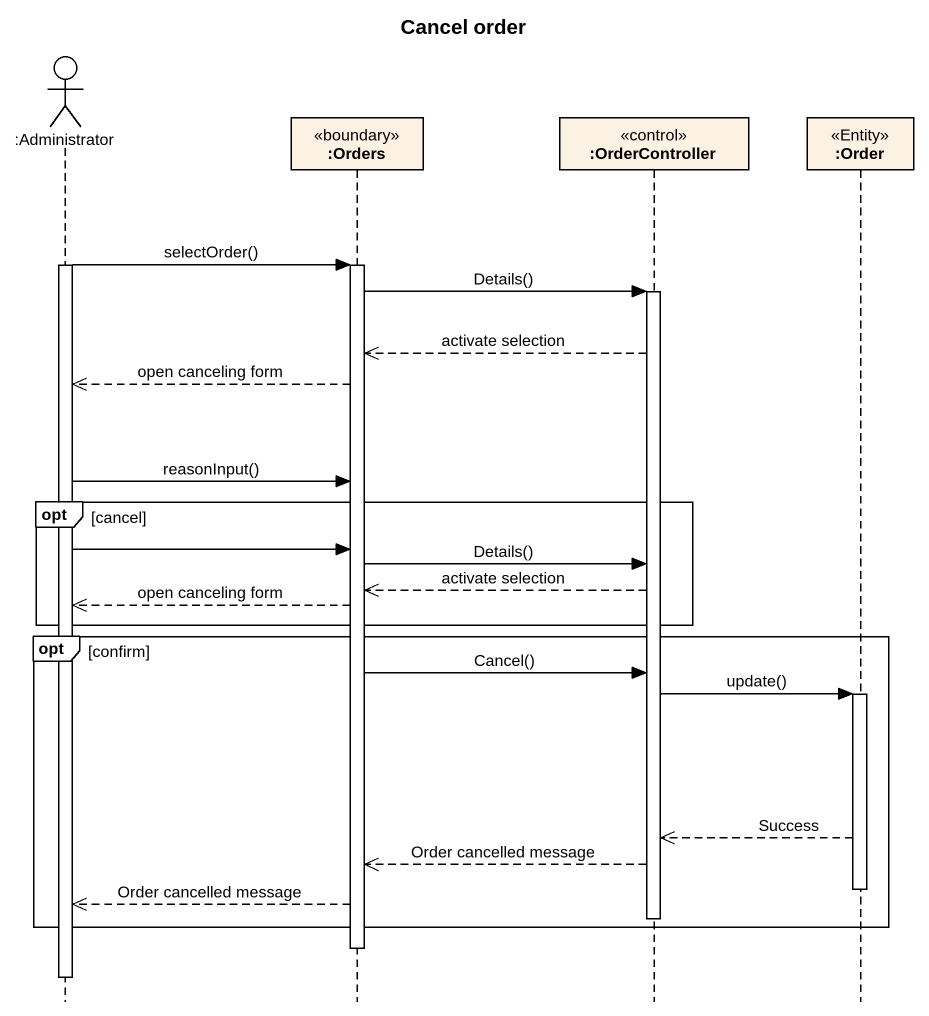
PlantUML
@startuml
title Cancel order
hide footbox
actor ":Administrator" as Administrator
participant ":Orders" as Orders <<boundary>>
participant ":OrderController" as OrderController <<control>>
participant ":Order" as Order <<Entity>>

activate Administrator
Administrator -> Orders : selectOrder()
activate Orders
Orders -> OrderController : Details()
activate OrderController
OrderController -->> Orders : activate selection
Orders -->> Administrator : open canceling form
Administrator -> Orders : reasonInput()
opt cancel
  Administrator -> Orders
  Orders -> OrderController : Details()
  OrderController -->> Orders : activate selection
  Orders -->> Administrator : open canceling form
end
opt confirm
  Orders -> OrderController : Cancel()
  OrderController -> Order : update()
  activate Order
  Order -->> OrderController : Success
  OrderController -->> Orders : Order cancelled message
  deactivate Order
  Orders -->> Administrator : Order cancelled message
  deactivate OrderController
end
deactivate Orders
deactivate Administrator
@enduml
